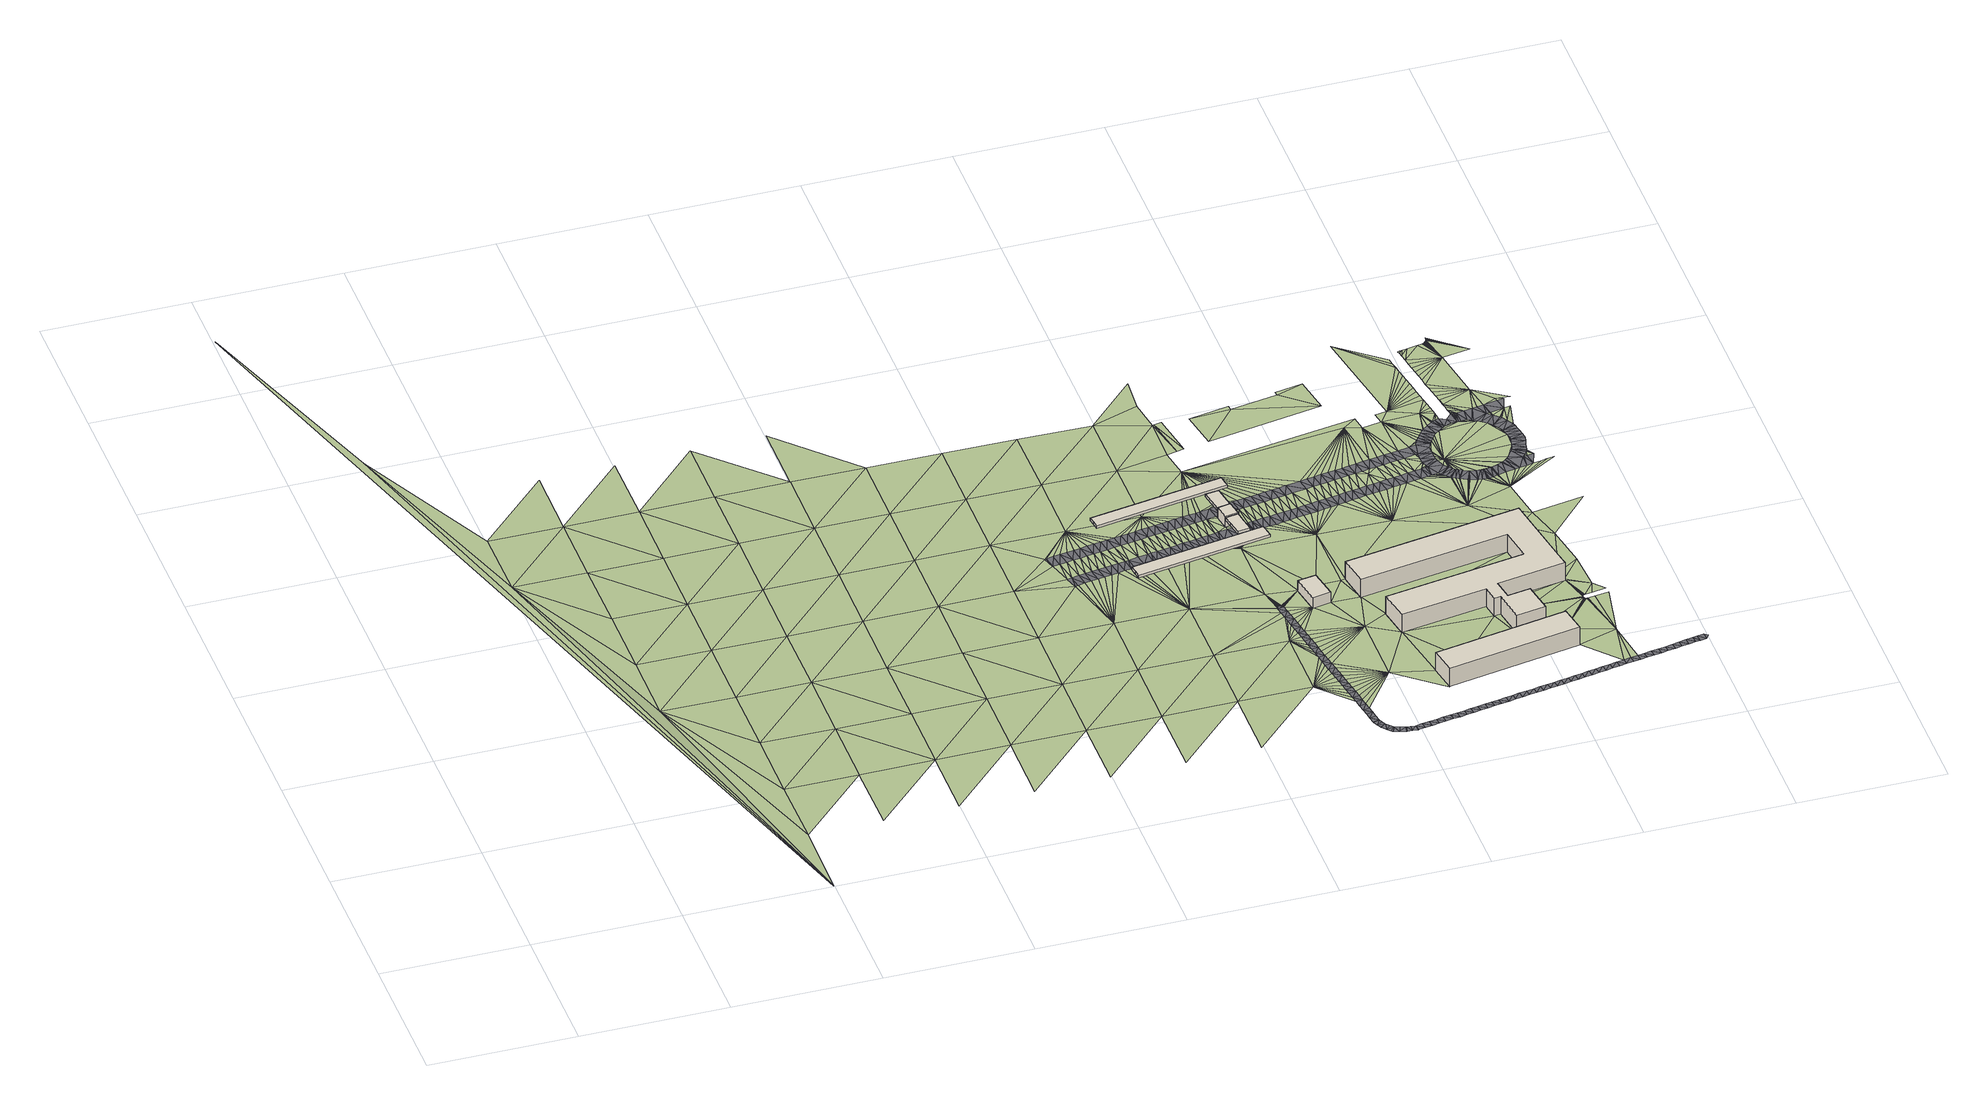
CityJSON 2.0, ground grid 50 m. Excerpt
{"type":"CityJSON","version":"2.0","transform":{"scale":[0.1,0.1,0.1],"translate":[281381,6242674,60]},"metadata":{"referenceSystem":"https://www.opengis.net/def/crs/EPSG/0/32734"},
"CityObjects":{
"building1":{"type":"Building","attributes":{"osm_building":"roof","osm_building:levels":"1","osm_layer":"1","ground_height":61.33,"bottom_roof_height":64.13,"top_roof_height":65.13},"geometry":[{"type":"Solid","lod":"1","boundaries":[[[[0,1,2,3]],[[1,4,5,2]],[[4,6,7,5]],[[6,8,9,7]],[[8,10,11,9]],[[10,0,3,11]],[[3,2,5,7,9,11]],[[10,8,6,4,1,0]]]]}]},
"building2":{"type":"Building","attributes":{"osm_building":"roof","osm_building:levels":"1","osm_layer":"1","ground_height":61.42,"bottom_roof_height":64.22,"top_roof_height":65.22},"geometry":[{"type":"Solid","lod":"1","boundaries":[[[[12,13,14,15]],[[13,16,17,14]],[[16,18,19,17]],[[18,20,21,19]],[[20,22,23,21]],[[22,24,25,23]],[[24,26,27,25]],[[26,12,15,27]],[[15,14,17,19,21,23,25,27]],[[26,24,22,20,18,16,13,12]]]]}]},
"building3":{"type":"Building","attributes":{"osm_building":"roof","osm_building:levels":"1","osm_layer":"1","ground_height":61.26,"bottom_roof_height":64.06,"top_roof_height":65.06},"geometry":[{"type":"Solid","lod":"1","boundaries":[[[[28,29,30,31]],[[29,32,33,30]],[[32,34,35,33]],[[34,36,37,35]],[[36,38,39,37]],[[38,28,31,39]],[[31,30,33,35,37,39]],[[38,36,34,32,29,28]]]]}]},
"building4":{"type":"Building","attributes":{"osm_building":"guardhouse","osm_building:levels":"1","plus_code":"4FRW3J9Q+242","ground_height":61.35,"building_height":4.1,"roof_height":65.45},"geometry":[{"type":"Solid","lod":"1","boundaries":[[[[40,41,42,43]],[[41,44,45,42]],[[44,46,47,45]],[[46,40,43,47]],[[43,42,45,47]],[[46,44,41,40]]]]}]},
"building5":{"type":"Building","attributes":{"osm_building":"yes","osm_building:levels":"1","plus_code":"4FRW3J8Q+R5R","ground_height":60.98,"building_height":4.1,"roof_height":65.08},"geometry":[{"type":"Solid","lod":"1","boundaries":[[[[48,49,50,51]],[[49,52,53,50]],[[52,54,55,53]],[[54,48,51,55]],[[51,50,53,55]],[[54,52,49,48]]]]}]},
"building6":{"type":"Building","attributes":{"osm_building":"roof","osm_building:levels":"1","osm_layer":"1","ground_height":61.35,"bottom_roof_height":64.15,"top_roof_height":65.15},"geometry":[{"type":"Solid","lod":"1","boundaries":[[[[56,57,58,59]],[[57,60,61,58]],[[60,62,63,61]],[[62,56,59,63]],[[59,58,61,63]],[[62,60,57,56]]]]}]},
"building7":{"type":"Building","attributes":{"osm_building":"dormitory","osm_building:levels":"2","osm_address":"Bellville 7530 Cape Town","plus_code":"4FRW3J8Q+M96","ground_height":60.86,"building_height":6.9,"roof_height":67.76},"geometry":[{"type":"Solid","lod":"1","boundaries":[[[[64,65,66,67]],[[65,68,69,66]],[[68,70,71,69]],[[70,64,67,71]],[[67,66,69,71]],[[70,68,65,64]]]]}]},
"building8":{"type":"Building","attributes":{"osm_building":"dormitory","osm_building:levels":"2","osm_address":"MGR 2 Residence Bellville 7530 Cape Town","plus_code":"4FRW3J8Q+RC5","ground_height":60.91,"building_height":6.9,"roof_height":67.81},"geometry":[{"type":"Solid","lod":"1","boundaries":[[[[72,73,74,75]],[[73,76,77,74]],[[76,78,79,77]],[[78,80,81,79]],[[80,82,83,81]],[[82,84,85,83]],[[84,86,87,85]],[[86,88,89,87]],[[88,90,91,89]],[[90,92,93,91]],[[92,94,95,93]],[[94,96,97,95]],[[96,98,99,97]],[[98,100,101,99]],[[100,102,103,101]],[[102,104,105,103]],[[104,106,107,105]],[[106,72,75,107]],[[75,74,77,79,81,83,85,87,89,91,93,95,97,99,101,103,105,107]],[[106,104,102,100,98,96,94,92,90,88,86,84,82,80,78,76,73,72]]]]}]},
"terrain1":{"type":"TINRelief","geometry":[{"type":"CompositeSurface","lod":"1","boundaries":[[[108,109,110]],[[111,108,110]],[[111,110,112]],[[110,113,112]],[[111,114,108]],[[112,115,111]],[[116,112,113]],[[117,111,115]],[[116,118,112]],[[114,111,119]],[[117,120,111]],[[121,115,112]],[[118,122,112]],[[116,113,123]],[[111,120,119]],[[112,122,121]],[[115,124,117]],[[116,125,118]],[[114,119,126]],[[117,124,120]],[[121,124,115]],[[116,123,125]],[[122,118,127]],[[119,120,128]],[[118,125,127]],[[128,120,124]],[[122,129,121]],[[130,131,123]],[[122,127,129]],[[132,119,128]],[[125,123,131]],[[133,124,121]],[[119,132,134]],[[133,121,129]],[[125,135,127]],[[136,128,124]],[[135,125,131]],[[128,136,132]],[[133,136,124]],[[129,127,137]],[[138,127,135]],[[139,140,131]],[[127,138,137]],[[136,141,132]],[[142,133,129]],[[135,131,143]],[[132,141,144]],[[129,137,142]],[[135,143,138]],[[136,133,145]],[[143,131,140]],[[145,141,136]],[[145,133,142]],[[138,146,137]],[[143,147,138]],[[140,148,149]],[[150,144,141]],[[138,147,146]],[[141,145,150]],[[137,151,142]],[[152,143,140]],[[146,151,137]],[[143,152,147]],[[153,145,142]],[[152,140,149]],[[153,142,151]],[[146,147,154]],[[150,145,155]],[[147,152,154]],[[156,157,149]],[[155,158,150]],[[155,145,153]],[[159,151,146]],[[160,146,154]],[[161,152,149]],[[160,159,146]],[[162,153,151]],[[161,149,157]],[[154,152,163]],[[162,151,159]],[[164,155,153]],[[165,160,154]],[[163,152,161]],[[157,166,167]],[[168,159,160]],[[164,153,162]],[[165,154,163]],[[168,160,169]],[[169,160,170]],[[170,160,165]],[[161,157,171]],[[169,170,172]],[[173,165,163]],[[170,174,172]],[[159,168,175]],[[163,176,173]],[[174,170,177]],[[162,159,178]],[[176,163,179]],[[180,174,177]],[[171,157,167]],[[177,181,180]],[[179,163,182]],[[175,168,183]],[[163,161,184]],[[180,181,185]],[[186,175,183]],[[185,181,187]],[[188,182,163]],[[186,189,175]],[[190,188,163]],[[191,185,187]],[[178,159,175]],[[187,192,191]],[[193,175,189]],[[163,194,190]],[[195,164,162]],[[196,191,192]],[[161,171,184]],[[193,197,175]],[[196,192,198]],[[175,197,199]],[[196,198,200]],[[194,163,184]],[[200,198,201]],[[199,202,175]],[[167,203,204]],[[201,205,200]],[[175,202,206]],[[205,201,207]],[[162,178,195]],[[205,207,208]],[[206,209,175]],[[208,210,205]],[[175,209,211]],[[212,194,184]],[[210,208,213]],[[175,211,214]],[[212,184,215]],[[216,210,213]],[[217,216,213]],[[184,218,215]],[[219,171,167]],[[217,220,216]],[[218,184,221]],[[217,222,220]],[[223,220,222]],[[175,214,224]],[[225,221,184]],[[226,178,175]],[[222,227,223]],[[219,167,204]],[[228,227,222]],[[225,229,221]],[[184,171,230]],[[225,231,229]],[[228,232,227]],[[224,214,233]],[[228,234,232]],[[235,231,225]],[[225,184,236]],[[237,232,234]],[[224,233,238]],[[235,225,239]],[[226,175,224]],[[237,240,232]],[[238,241,224]],[[240,237,242]],[[243,239,225]],[[195,178,244]],[[236,184,245]],[[246,171,219]],[[224,241,247]],[[248,240,242]],[[225,236,243]],[[242,249,248]],[[171,246,230]],[[224,247,250]],[[249,251,248]],[[252,245,184]],[[253,254,204]],[[254,255,204]],[[250,256,224]],[[257,251,249]],[[255,258,204]],[[258,259,204]],[[204,259,260]],[[204,260,261]],[[219,204,262]],[[230,263,184]],[[204,261,264]],[[184,263,265]],[[184,265,266]],[[184,266,267]],[[204,264,268]],[[269,204,268]],[[252,184,267]],[[204,269,270]],[[251,257,271]],[[272,224,256]],[[226,244,178]],[[204,270,262]],[[257,273,271]],[[224,272,274]],[[275,271,273]],[[219,262,276]],[[277,219,276]],[[273,278,275]],[[279,219,277]],[[280,224,274]],[[279,281,219]],[[282,219,281]],[[219,282,283]],[[283,284,219]],[[284,285,219]],[[252,286,245]],[[219,285,287]],[[246,219,287]],[[275,278,288]],[[224,280,289]],[[288,278,290]],[[288,290,291]],[[292,293,294]],[[292,294,295]],[[252,267,296]],[[252,296,297]],[[252,297,298]],[[295,294,299]],[[252,298,300]],[[252,300,301]],[[302,291,290]],[[303,252,301]],[[304,252,303]],[[294,305,299]],[[304,306,252]],[[252,306,307]],[[252,307,308]],[[294,309,305]],[[286,310,311]],[[252,308,312]],[[252,312,313]],[[309,294,314]],[[315,252,313]],[[252,315,316]],[[252,316,317]],[[318,314,294]],[[252,317,319]],[[252,319,320]],[[321,252,320]],[[322,318,294]],[[224,323,226]],[[294,324,322]],[[310,286,252]],[[325,324,294]],[[294,326,325]],[[291,302,327]],[[311,310,328]],[[323,224,289]],[[302,329,327]],[[330,331,332]],[[333,332,331]],[[328,310,334]],[[331,335,333]],[[336,335,331]],[[331,337,336]],[[321,338,252]],[[339,337,331]],[[340,327,329]],[[326,341,342]],[[343,338,321]],[[343,344,338]],[[344,345,338]],[[341,346,342]],[[345,347,338]],[[347,348,338]],[[349,338,348]],[[349,350,338]],[[350,351,338]],[[352,338,351]],[[353,339,338]],[[352,353,338]],[[354,346,341]],[[355,340,329]],[[341,356,354]],[[357,334,310]],[[341,358,356]],[[359,358,341]],[[359,341,360]],[[330,360,341]],[[310,252,338]],[[340,355,361]],[[310,362,357]],[[363,361,355]],[[289,364,323]],[[338,339,331]],[[310,365,362]],[[361,363,40]],[[226,366,244]],[[294,341,326]],[[323,364,367]],[[330,341,331]],[[368,40,363]],[[361,40,46]],[[46,369,361]],[[365,310,370]],[[371,323,367]],[[323,372,226]],[[373,370,310]],[[40,368,374]],[[373,310,375]],[[46,376,369]],[[371,377,378]],[[310,338,54]],[[372,366,226]],[[376,46,379]],[[41,40,374]],[[323,371,378]],[[310,380,375]],[[379,46,44]],[[374,381,41]],[[382,378,377]],[[383,41,381]],[[380,310,384]],[[383,385,41]],[[382,386,378]],[[378,386,387]],[[331,341,52]],[[310,388,384]],[[389,379,44]],[[390,378,387]],[[391,388,310]],[[41,385,392]],[[41,392,393]],[[44,41,394]],[[244,366,395]],[[394,389,44]],[[378,390,396]],[[41,393,394]],[[378,397,323]],[[398,341,294]],[[399,394,393]],[[294,400,401]],[[395,402,244]],[[397,378,396]],[[54,403,310]],[[404,54,52]],[[372,405,366]],[[399,406,394]],[[341,407,52]],[[398,294,401]],[[397,408,323]],[[409,406,399]],[[403,391,310]],[[366,405,410]],[[406,409,411]],[[412,323,408]],[[413,410,405]],[[52,407,404]],[[411,409,414]],[[415,410,413]],[[416,323,412]],[[417,407,341]],[[398,417,341]],[[411,414,418]],[[419,418,414]],[[403,54,404]],[[420,391,403]],[[416,421,323]],[[422,404,407]],[[419,423,418]],[[420,403,424]],[[425,323,421]],[[419,426,423]],[[401,427,398]],[[404,422,403]],[[424,403,428]],[[425,429,323]],[[426,430,423]],[[430,426,431]],[[432,428,403]],[[433,323,429]],[[430,431,434]],[[435,432,403]],[[431,436,434]],[[437,323,433]],[[435,403,438]],[[436,439,434]],[[439,436,440]],[[441,438,403]],[[442,441,403]],[[440,443,439]],[[443,440,444]],[[445,446,447]],[[448,442,403]],[[398,427,88]],[[449,403,422]],[[444,450,443]],[[448,403,451]],[[450,452,443]],[[453,451,403]],[[452,450,454]],[[446,445,455]],[[427,401,456]],[[417,78,407]],[[457,323,437]],[[458,452,454]],[[458,454,459]],[[453,403,449]],[[88,86,398]],[[458,459,460]],[[461,460,459]],[[427,92,88]],[[460,461,462]],[[463,462,461]],[[445,447,464]],[[449,465,453]],[[462,463,466]],[[466,463,467]],[[449,468,465]],[[92,427,456]],[[469,457,437]],[[470,466,467]],[[449,471,468]],[[467,472,470]],[[473,323,457]],[[474,457,469]],[[475,471,449]],[[88,92,90]],[[470,472,476]],[[472,477,476]],[[478,457,474]],[[72,449,422]],[[475,449,479]],[[480,457,478]],[[481,476,477]],[[449,482,479]],[[481,477,483]],[[417,80,78]],[[484,457,480]],[[449,485,482]],[[486,445,464]],[[481,483,487]],[[483,488,487]],[[489,100,98]],[[490,457,484]],[[449,491,485]],[[481,487,492]],[[493,487,488]],[[490,494,457]],[[495,92,456]],[[496,491,449]],[[492,487,497]],[[98,96,489]],[[487,493,498]],[[499,457,494]],[[449,500,496]],[[501,497,487]],[[501,487,498]],[[502,457,499]],[[503,504,486]],[[498,505,501]],[[502,506,457]],[[507,501,505]],[[500,449,508]],[[486,464,503]],[[509,100,489]],[[505,510,507]],[[507,510,511]],[[506,512,513]],[[513,457,506]],[[514,96,495]],[[489,96,509]],[[511,510,515]],[[495,456,516]],[[517,513,512]],[[518,519,456]],[[511,515,520]],[[513,473,457]],[[72,508,449]],[[521,513,517]],[[522,500,508]],[[515,523,520]],[[519,518,524]],[[525,520,523]],[[526,513,521]],[[527,522,508]],[[514,495,516]],[[514,528,96]],[[528,529,96]],[[96,529,530]],[[531,96,530]],[[532,96,531]],[[532,533,96]],[[533,534,96]],[[509,96,534]],[[535,525,523]],[[536,513,526]],[[524,537,519]],[[519,538,456]],[[456,539,516]],[[540,539,456]],[[456,541,540]],[[542,523,543]],[[541,456,544]],[[544,456,545]],[[545,456,546]],[[546,456,547]],[[547,456,548]],[[456,549,548]],[[549,456,538]],[[550,551,527]],[[535,523,542]],[[550,527,508]],[[543,552,553]],[[554,525,535]],[[525,554,555]],[[556,519,537]],[[557,558,543]],[[543,558,542]],[[557,543,553]],[[559,551,560]],[[536,526,561]],[[552,562,553]],[[562,552,563]],[[564,559,565]],[[565,559,566]],[[555,554,567]],[[568,560,551]],[[559,560,566]],[[555,567,569]],[[555,569,570]],[[550,568,551]],[[508,571,550]],[[571,508,572]],[[508,573,572]],[[536,561,574]],[[575,538,519]],[[576,575,519]],[[534,577,509]],[[509,577,578]],[[576,519,579]],[[580,509,578]],[[581,509,580]],[[508,582,573]],[[583,509,581]],[[584,509,583]],[[585,561,586]],[[509,584,587]],[[536,588,589]],[[590,509,587]],[[582,508,591]],[[592,509,590]],[[593,509,592]],[[594,509,593]],[[585,595,561]],[[596,579,519]],[[595,597,561]],[[597,574,561]],[[591,508,598]],[[574,599,536]],[[600,598,508]],[[600,508,601]],[[601,508,602]],[[602,508,603]],[[603,508,604]],[[604,508,605]],[[606,509,607]],[[608,536,599]],[[594,607,509]],[[609,610,611]],[[609,612,610]],[[613,611,610]],[[614,605,508]],[[615,610,612]],[[616,613,610]],[[608,617,536]],[[610,618,616]],[[610,615,619]],[[596,519,620]],[[621,606,622]],[[594,623,607]],[[619,624,610]],[[508,625,614]],[[617,626,536]],[[627,628,618]],[[72,629,508]],[[508,630,625]],[[624,631,610]],[[632,536,626]],[[631,624,633]],[[634,536,632]],[[601,635,600]],[[588,536,636]],[[637,618,610]],[[638,603,604]],[[627,618,637]],[[631,639,610]],[[639,640,610]],[[622,606,607]],[[641,72,621]],[[627,637,642]],[[634,636,536]],[[610,643,637]],[[607,623,644]],[[508,645,630]],[[640,646,610]],[[610,647,643]],[[645,508,629]],[[621,622,641]],[[640,648,646]],[[649,610,646]],[[610,650,647]],[[634,651,636]],[[629,72,641]],[[610,649,652]],[[651,653,636]],[[654,647,650]],[[655,588,656]],[[657,588,636]],[[658,630,645]],[[659,610,652]],[[660,661,649]],[[662,636,653]],[[663,658,645]],[[663,645,664]],[[665,664,645]],[[666,665,645]],[[660,667,661]],[[662,668,636]],[[669,636,668]],[[652,649,661]],[[670,666,645]],[[671,588,657]],[[610,659,672]],[[588,671,673]],[[673,674,588]],[[675,588,674]],[[676,650,677]],[[675,678,588]],[[669,679,636]],[[670,645,680]],[[588,678,681]],[[650,610,682]],[[588,681,683]],[[656,588,683]],[[680,645,684]],[[685,679,669]],[[672,686,610]],[[636,679,687]],[[636,687,688]],[[688,689,636]],[[690,685,691]],[[636,689,657]],[[685,690,679]],[[692,684,645]],[[650,693,677]],[[686,694,610]],[[695,655,656]],[[695,696,655]],[[697,677,693]],[[672,659,698]],[[692,645,699]],[[694,700,610]],[[641,701,629]],[[693,650,682]],[[610,702,682]],[[699,645,703]],[[683,704,656]],[[656,704,695]],[[705,702,610]],[[705,610,700]],[[706,707,708]],[[703,645,709]],[[710,706,708]],[[706,711,712]],[[713,712,711]],[[694,686,714]],[[715,716,717]],[[710,711,706]],[[718,693,682]],[[719,718,720]],[[694,714,721]],[[722,713,723]],[[722,723,717]],[[645,724,709]],[[723,713,711]],[[725,726,719]],[[719,720,725]],[[682,720,718]],[[645,727,724]],[[723,728,717]],[[717,729,715]],[[730,700,694]],[[731,732,733]],[[715,729,734]],[[735,732,736]],[[734,729,737]],[[737,729,738]],[[739,727,645]],[[735,733,732]],[[740,736,741]],[[738,729,742]],[[743,730,744]],[[745,682,702]],[[743,700,730]],[[736,740,735]],[[746,747,742]],[[748,747,746]],[[749,750,751]],[[717,728,729]],[[746,752,748]],[[645,753,739]],[[752,746,754]],[[755,749,751]],[[754,746,756]],[[756,746,741]],[[702,757,758]],[[740,741,759]],[[760,700,761]],[[749,755,762]],[[705,757,702]],[[760,705,700]],[[760,761,763]],[[705,764,757]],[[762,755,765]],[[757,764,766]],[[767,762,765]],[[765,768,767]],[[729,728,769]],[[768,765,770]],[[742,729,746]],[[759,741,746]],[[771,772,773]],[[774,771,773]],[[729,769,775]],[[774,773,776]],[[776,773,777]],[[778,759,746]],[[779,729,775]],[[776,777,780]],[[780,781,776]],[[776,781,782]],[[783,776,782]],[[784,778,746]],[[784,746,785]],[[786,785,746]],[[746,787,786]],[[746,788,787]],[[775,789,779]],[[788,746,790]],[[790,746,791]],[[791,746,792]],[[793,783,794]],[[792,746,795]],[[793,776,783]],[[729,779,796]],[[779,789,797]],[[798,795,746]],[[798,799,795]],[[799,798,800]],[[798,801,800]],[[801,798,802]],[[802,798,803]],[[798,804,803]]]}]},
"road1":{"type":"Road","attributes":{"osm_direction":"forward","osm_highway":"unclassified","osm_is_in":"Bellville Campus, Cape Peninsula University of Technology, Bellville, Western Cape, South Africa","osm_lanes":"2","osm_maxspeed":"30","osm_name":"Achievers Way","osm_oneway":"yes","osm_surface":"asphalt"},"geometry":[{"type":"MultiSurface","lod":"1","boundaries":[[[170,165,177]],[[176,181,177]],[[181,176,179]],[[176,177,173]],[[165,173,177]],[[179,182,187]],[[190,194,207]],[[182,188,192]],[[179,187,181]],[[213,212,215]],[[217,218,221]],[[217,215,218]],[[212,208,194]],[[188,190,198]],[[228,221,229]],[[192,188,198]],[[198,190,201]],[[201,190,207]],[[187,182,192]],[[212,213,208]],[[213,215,217]],[[208,207,194]],[[237,231,235]],[[228,222,221]],[[217,221,222]],[[237,235,239]],[[229,234,228]],[[239,242,237]],[[234,231,237]],[[249,242,239]],[[249,239,243]],[[231,234,229]],[[236,257,249]],[[236,245,273]],[[273,245,286]],[[257,236,273]],[[290,311,328]],[[286,311,278]],[[273,286,278]],[[334,329,328]],[[368,362,365]],[[362,363,357]],[[334,357,329]],[[370,368,365]],[[278,311,290]],[[302,290,328]],[[355,329,357]],[[329,302,328]],[[374,368,370]],[[363,362,368]],[[355,357,363]],[[249,243,236]]]}]},
"road2":{"type":"Road","attributes":{"osm_direction":"forward","osm_highway":"unclassified","osm_is_in":"Bellville Campus, Cape Peninsula University of Technology, Bellville, Western Cape, South Africa","osm_lanes":"2","osm_maxspeed":"30","osm_name":"Achievers Way","osm_oneway":"yes","osm_surface":"asphalt"},"geometry":[{"type":"MultiSurface","lod":"1","boundaries":[[[169,172,183]],[[168,169,183]],[[189,186,174]],[[186,183,172]],[[180,189,174]],[[174,186,172]],[[185,191,197]],[[200,205,206]],[[191,196,199]],[[180,185,189]],[[211,210,216]],[[233,220,223]],[[216,220,211]],[[210,209,205]],[[196,200,199]],[[238,223,227]],[[193,185,197]],[[199,197,191]],[[202,200,206]],[[200,202,199]],[[209,206,205]],[[211,209,210]],[[185,193,189]],[[214,220,233]],[[241,232,240]],[[223,238,233]],[[211,220,214]],[[250,240,248]],[[238,227,241]],[[247,241,240]],[[247,240,250]],[[248,256,250]],[[256,248,251]],[[232,241,227]],[[271,272,256]],[[280,275,288]],[[289,280,288]],[[271,275,274]],[[272,271,274]],[[327,289,291]],[[280,274,275]],[[340,367,327]],[[288,291,289]],[[361,369,377]],[[376,377,369]],[[340,361,371]],[[387,376,379]],[[289,327,364]],[[340,371,367]],[[364,327,367]],[[377,371,361]],[[382,387,386]],[[377,376,382]],[[376,387,382]],[[256,251,271]]]}]},
"road3":{"type":"Road","attributes":{"osm_access":"private","osm_highway":"service","osm_is_in":"Bellville Campus, Cape Peninsula University of Technology, Bellville, Western Cape, South Africa","osm_lanes":"2","osm_maxspeed":"30","osm_name":"Achievers Way","osm_oneway":"yes","osm_surface":"asphalt"},"geometry":[{"type":"MultiSurface","lod":"1","boundaries":[[[370,373,374]],[[374,373,381]],[[381,373,383]],[[373,385,383]],[[373,375,385]],[[387,379,390]],[[390,379,389]],[[380,385,375]],[[380,392,385]],[[384,392,380]],[[389,394,390]],[[384,393,392]],[[393,384,399]],[[399,384,388]],[[390,394,396]],[[388,391,399]],[[391,409,399]],[[394,406,396]],[[406,397,396]],[[409,391,414]],[[414,391,420]],[[397,406,408]],[[411,408,406]],[[419,414,420]],[[420,424,419]],[[411,418,408]],[[408,418,412]],[[428,419,424]],[[412,418,423]],[[426,419,428]],[[423,416,412]],[[431,426,428]],[[431,428,432]],[[416,423,430]],[[416,430,421]],[[436,431,432]],[[436,432,435]],[[425,421,430]],[[425,430,434]],[[440,436,435]],[[440,435,438]],[[425,434,439]],[[439,429,425]],[[438,441,440]],[[444,440,441]],[[439,433,429]],[[433,439,443]],[[441,442,444]],[[444,442,450]],[[452,433,443]],[[450,442,454]],[[454,442,448]],[[437,433,452]],[[454,448,451]],[[454,451,459]],[[437,452,458]],[[458,469,437]],[[453,459,451]],[[461,459,453]],[[458,474,469]],[[458,460,474]],[[463,461,453]],[[465,463,453]],[[478,474,460]],[[460,462,478]],[[463,465,467]],[[467,465,468]],[[462,466,478]],[[480,478,466]],[[472,467,468]],[[468,471,472]],[[484,480,466]],[[466,470,484]],[[472,471,475]],[[477,472,475]],[[476,484,470]],[[476,490,484]],[[475,483,477]],[[479,483,475]],[[476,481,490]],[[490,481,494]],[[483,479,488]],[[479,482,488]],[[494,481,499]],[[499,481,492]],[[493,488,482]],[[482,485,493]],[[499,492,497]],[[497,502,499]],[[485,491,493]],[[498,493,491]],[[506,502,497]],[[501,506,497]],[[505,498,491]],[[491,496,505]],[[501,507,506]],[[500,505,496]],[[506,507,512]],[[505,500,510]],[[517,512,507]],[[517,507,511]],[[510,500,515]],[[500,522,515]],[[517,511,520]],[[527,515,522]],[[520,521,517]],[[515,527,523]],[[521,520,525]],[[521,525,526]],[[523,527,543]],[[543,527,551]],[[551,559,543]],[[555,526,525]],[[543,559,552]],[[552,559,563]],[[526,555,561]],[[564,563,559]],[[535,558,557]],[[542,558,535]],[[570,561,555]],[[557,553,611]],[[535,557,611]],[[562,609,553]],[[562,563,609]],[[554,535,611]],[[570,586,561]],[[612,563,564]],[[616,567,554]],[[567,616,569]],[[564,565,615]],[[570,569,618]],[[565,566,615]],[[571,568,550]],[[553,609,611]],[[612,609,563]],[[611,613,554]],[[624,566,560]],[[586,570,628]],[[613,616,554]],[[564,615,612]],[[568,633,560]],[[569,616,618]],[[633,568,571]],[[619,615,566]],[[571,572,633]],[[570,618,628]],[[566,624,619]],[[633,572,573]],[[586,627,585]],[[633,624,560]],[[573,582,631]],[[642,595,585]],[[586,628,627]],[[642,597,595]],[[642,574,597]],[[639,582,591]],[[573,631,633]],[[599,574,642]],[[627,642,585]],[[582,639,631]],[[635,603,600]],[[635,601,602]],[[635,602,603]],[[640,639,591]],[[648,591,598]],[[638,605,603]],[[604,605,638]],[[637,608,599]],[[642,637,599]],[[640,591,648]],[[600,648,598]],[[600,603,648]],[[603,605,648]],[[617,608,643]],[[608,637,643]],[[614,648,605]],[[626,634,632]],[[634,626,651]],[[643,647,617]],[[626,617,654]],[[614,646,648]],[[617,647,654]],[[654,651,626]],[[649,614,625]],[[646,614,649]],[[660,625,630]],[[653,651,654]],[[649,625,660]],[[630,658,667]],[[663,664,658]],[[653,654,650]],[[630,667,660]],[[666,664,665]],[[664,667,658]],[[666,667,664]],[[666,670,667]],[[676,653,650]],[[653,676,662]],[[670,661,667]],[[668,662,669]],[[669,662,676]],[[652,661,670]],[[669,676,685]],[[670,680,652]],[[685,676,677]],[[659,680,684]],[[659,652,680]],[[691,685,677]],[[698,659,684]],[[691,677,805]],[[698,684,692]],[[677,697,805]],[[672,698,692]],[[697,693,805]],[[805,693,707]],[[672,692,699]],[[699,686,672]],[[707,693,708]],[[710,693,718]],[[686,699,714]],[[693,710,708]],[[711,718,719]],[[718,711,710]],[[714,699,703]],[[703,721,714]],[[711,719,726]],[[711,726,723]],[[703,750,721]],[[721,750,694]],[[725,723,726]],[[750,703,709]],[[730,694,750]],[[728,725,720]],[[723,725,728]],[[750,709,751]],[[749,744,730]],[[772,720,682]],[[751,709,724]],[[730,750,749]],[[772,682,745]],[[728,720,772]],[[724,755,751]],[[744,749,762]],[[743,744,806]],[[745,702,773]],[[767,744,762]],[[806,700,743]],[[767,770,744]],[[744,770,807]],[[765,755,724]],[[806,744,807]],[[758,773,702]],[[769,728,772]],[[773,772,745]],[[761,700,808]],[[768,770,767]],[[808,763,761]],[[809,700,806]],[[758,757,783]],[[772,775,769]],[[700,809,808]],[[810,760,763]],[[810,705,760]],[[757,766,783]],[[773,758,777]],[[764,705,811]],[[771,775,772]],[[766,764,812]],[[777,758,780]],[[782,780,758]],[[774,775,771]],[[808,813,763]],[[783,782,758]],[[814,763,813]],[[814,810,763]],[[705,810,811]],[[766,794,783]],[[812,764,811]],[[815,766,812]],[[816,794,766]],[[816,766,815]],[[782,781,780]],[[775,774,776]],[[794,817,818]],[[817,794,816]],[[789,775,776]],[[776,797,789]]]}]},
"road4":{"type":"Road","attributes":{"osm_highway":"service","osm_lanes":"1","osm_surface":"asphalt"},"geometry":[{"type":"MultiSurface","lod":"1","boundaries":[[[314,260,259]],[[309,258,305]],[[309,259,258]],[[292,819,820]],[[295,253,819]],[[305,255,254]],[[314,259,309]],[[295,254,253]],[[255,305,258]],[[820,821,822]],[[260,314,318]],[[264,261,322]],[[326,269,268]],[[346,276,262]],[[326,270,269]],[[270,346,262]],[[325,268,264]],[[324,325,264]],[[322,261,260]],[[346,270,342]],[[326,268,325]],[[270,326,342]],[[264,322,324]],[[260,318,322]],[[276,346,354]],[[823,824,825]],[[826,825,827]],[[828,823,826]],[[824,823,829]],[[823,825,826]],[[828,826,830]],[[827,831,826]],[[832,833,834]],[[835,832,836]],[[835,837,838]],[[832,835,838]],[[836,827,835]],[[827,836,831]],[[836,832,834]],[[839,840,841]],[[842,839,841]],[[254,299,305]],[[821,843,822]],[[254,295,299]],[[839,842,843]],[[844,842,841]],[[845,822,843]],[[842,844,828]],[[819,292,295]],[[292,820,293]],[[293,820,822]],[[845,843,842]],[[828,830,842]],[[265,263,266]],[[266,263,267]],[[296,267,297]],[[297,267,263]],[[263,298,297]],[[263,301,298]],[[230,337,263]],[[307,263,350]],[[300,298,301]],[[304,303,301]],[[307,304,301]],[[337,230,246]],[[263,307,301]],[[312,307,313]],[[308,307,312]],[[306,304,307]],[[319,313,321]],[[350,313,307]],[[319,321,320]],[[315,313,316]],[[317,316,313]],[[319,317,313]],[[343,321,313]],[[246,287,335]],[[279,277,356]],[[282,281,359]],[[332,285,284]],[[332,284,283]],[[360,283,282]],[[281,279,359]],[[358,359,279]],[[356,277,276]],[[332,283,330]],[[360,330,283]],[[360,282,359]],[[279,356,358]],[[276,354,356]],[[285,332,333]],[[348,350,349]],[[350,348,343]],[[343,348,344]],[[345,344,348]],[[347,345,348]],[[343,313,350]],[[337,339,263]],[[336,337,246]],[[263,339,353]],[[351,350,352]],[[352,350,353]],[[350,263,353]],[[335,336,246]],[[285,333,335]],[[285,335,287]],[[846,847,848]],[[848,849,846]],[[850,851,846]],[[851,847,846]],[[852,850,846]],[[853,849,854]],[[853,855,856]],[[856,857,853]],[[858,859,860]],[[859,861,862]],[[858,863,857]],[[853,854,855]],[[864,861,865]],[[849,866,846]],[[866,849,853]],[[867,836,852]],[[860,863,858]],[[853,857,863]],[[846,867,852]],[[862,861,864]],[[862,860,859]],[[868,869,870]],[[865,871,864]],[[872,868,870]],[[869,868,871]],[[870,873,872]],[[869,871,865]],[[852,836,834]],[[874,873,875]],[[876,875,877]],[[874,875,876]],[[878,877,879]],[[876,877,878]],[[880,881,879]],[[873,874,872]],[[882,880,883]],[[884,883,885]],[[886,885,887]],[[880,882,881]],[[888,882,883]],[[884,888,883]],[[889,886,887]],[[884,885,886]],[[881,878,879]],[[890,891,892]],[[892,891,893]],[[894,893,891]],[[895,896,897]],[[894,897,898]],[[899,895,900]],[[901,900,902]],[[890,892,889]],[[889,887,890]],[[894,898,893]],[[902,903,904]],[[897,896,898]],[[896,895,899]],[[899,900,901]],[[904,901,902]],[[903,905,904]],[[906,907,908]],[[905,907,906]],[[909,910,911]],[[908,911,912]],[[913,909,914]],[[915,914,916]],[[907,905,903]],[[911,910,912]],[[912,906,908]],[[909,913,910]],[[537,917,918]],[[537,918,919]],[[915,917,524]],[[524,917,537]],[[919,556,537]],[[915,913,914]],[[916,917,915]],[[919,920,556]],[[921,922,923]],[[920,921,924]],[[923,924,921]],[[925,923,922]],[[925,926,927]],[[925,922,926]],[[920,924,556]],[[927,928,929]],[[928,930,929]],[[931,932,933]],[[934,933,935]],[[932,936,930]],[[927,926,928]],[[937,935,938]],[[929,930,936]],[[936,932,931]],[[934,935,937]],[[939,937,938]],[[931,933,934]],[[940,939,938]]]}]}
},
"vertices":[
[2827,1319,41],[2370,1242,41],[2370,1242,51],[2827,1319,51],[2374,1218,41],[2374,1218,51],[2379,1194,41],[2379,1194,51],[2835,1271,41],[2835,1271,51],[2831,1296,41],[2831,1296,51],
[2327,1500,42],[2331,1477,42],[2331,1477,52],[2327,1500,52],[2785,1557,42],[2785,1557,52],[2781,1577,42],[2781,1577,52],[2779,1592,42],[2779,1592,52],[2778,1599,42],[2778,1599,52],[2379,1532,42],[2379,1532,52],[2323,1523,42],[2323,1523,52],
[2734,1363,41],[2742,1317,41],[2742,1317,51],[2734,1363,51],[2785,1324,41],[2785,1324,51],[2777,1371,41],[2777,1371,51],[2772,1405,41],[2772,1405,51],[2728,1398,41],[2728,1398,51],
[2728,1398,13],[2772,1405,13],[2772,1405,55],[2728,1398,55],[2763,1458,13],[2763,1458,55],[2719,1450,13],[2719,1450,55],
[2845,1018,10],[2862,918,10],[2862,918,51],[2845,1018,51],[2925,929,10],[2925,929,51],[2907,1028,10],[2907,1028,51],
[2719,1450,42],[2763,1458,42],[2763,1458,52],[2719,1450,52],[2750,1538,42],[2750,1538,52],[2704,1532,42],[2704,1532,52],
[3132,497,7],[3149,404,7],[3149,404,78],[3132,497,78],[3603,486,7],[3603,486,78],[3586,579,7],[3586,579,78],
[3608,1133,9],[3006,1033,9],[3006,1033,78],[3608,1133,78],[3023,928,9],[3023,928,78],[3531,1012,9],[3531,1012,78],[3550,901,9],[3550,901,78],[3072,822,9],[3072,822,78],[3090,716,9],[3090,716,78],[3383,764,9],[3383,764,78],[3392,708,9],[3392,708,78],[3415,711,9],[3415,711,78],[3433,602,9],[3433,602,78],[3533,619,9],[3533,619,78],[3515,724,9],[3515,724,78],[3437,711,9],[3437,711,78],[3426,779,9],[3426,779,78],[3660,818,9],[3660,818,78],[3659,826,9],[3659,826,78],[3653,861,9],[3653,861,78],
[255,2526,16],[6,3276,10],[998,2,6],[503,1777,13],[752,1028,8],[1001,279,6],[503,2027,14],[752,1278,10],[1001,528,6],[752,1527,12],[1001,778,7],[752,2027,14],[752,1777,13],[1001,1278,10],[1001,1028,7],[1249,528,6],[1001,1527,12],[1249,778,7],[752,2277,16],[1249,1028,8],[1001,1777,13],[1249,1278,10],[1249,279,6],[1498,528,7],[1001,2027,15],[1249,1527,13],[1001,2277,16],[1498,778,8],[1249,1777,15],[1498,1278,11],[1498,1028,9],[1498,279,6],[1746,528,9],[1249,2027,17],[1498,1527,14],[1746,778,10],[1249,2277,18],[1498,1777,16],[1746,1278,13],[1746,1028,11],[1746,279,7],[1995,528,9],[1498,2027,19],[1746,1527,15],[1995,778,10],[1746,1777,17],[1995,1028,12],[1746,2027,18],[1995,279,7],[2243,528,8],[1498,2277,20],[1995,1527,17],[1995,1278,15],[2243,778,10],[1995,1777,17],[2243,1028,12],[1995,2027,18],[2186,1247,14],[2243,279,7],[2492,528,10],[2137,1408,15],[2150,1365,14],[2173,1289,14],[2492,778,11],[2150,1366,14],[2197,1249,14],[2174,1370,14],[2243,1527,15],[2220,1253,14],[2190,1292,14],[2243,1777,16],[2243,1257,14],[2198,1373,14],[2213,1296,14],[2267,1261,14],[2143,1409,15],[2492,1028,12],[2221,1378,14],[2167,1413,15],[2236,1300,14],[2290,1265,14],[2190,1417,15],[2313,1269,14],[2245,1381,14],[2259,1304,14],[2214,1421,15],[2336,1273,14],[2243,2027,16],[2268,1385,14],[2238,1425,15],[2282,1308,14],[2261,1429,15],[2292,1389,14],[2305,1312,14],[2285,1433,15],[2492,279,8],[2740,528,10],[2315,1393,14],[2308,1437,15],[2328,1316,14],[2351,1320,14],[2332,1440,15],[2339,1397,14],[2355,1444,15],[2359,1277,14],[2375,1324,13],[2379,1448,14],[2382,1281,13],[2363,1401,14],[2388,1326,13],[2395,1283,13],[2740,778,11],[2386,1405,14],[2428,1289,13],[2421,1332,13],[2410,1409,14],[2492,1527,14],[2492,1278,13],[2492,1777,14],[2433,1413,14],[2453,1338,13],[2460,1294,13],[2760,923,12],[2472,1296,13],[2457,1417,14],[2402,1452,14],[2465,1340,13],[2495,1300,13],[2561,1312,13],[2487,1343,13],[2426,1456,14],[2517,1304,13],[2480,1421,14],[2450,1460,14],[2509,1347,13],[2539,1308,13],[2492,2027,12],[2583,1315,13],[2764,900,11],[2473,1464,14],[2504,1425,14],[2531,1351,13],[2497,1468,14],[2528,1428,14],[2740,1028,12],[2845,415,10],[2841,438,10],[2837,461,10],[2520,1472,14],[2554,1355,13],[2833,484,10],[2830,507,10],[2826,530,10],[2822,553,10],[2803,669,11],[2756,946,12],[2818,576,10],[2756,947,12],[2756,948,12],[2756,949,12],[2814,599,10],[2810,622,10],[2807,646,10],[2551,1432,14],[2544,1476,14],[2576,1359,13],[2567,1480,14],[2575,1436,14],[2799,692,11],[2795,715,11],[2598,1362,13],[2791,738,11],[2591,1484,14],[2787,761,11],[2783,784,11],[2780,807,11],[2776,830,11],[2772,854,11],[2605,1319,13],[2768,877,11],[2598,1440,14],[2615,1488,14],[2620,1366,13],[2622,1444,13],[2871,395,8],[2875,372,8],[2989,528,9],[2867,418,8],[2757,950,12],[2757,951,12],[2757,952,12],[2863,441,10],[2758,953,12],[2758,954,12],[2642,1370,13],[2759,955,12],[2760,956,12],[2859,464,10],[2760,957,12],[2761,957,12],[2762,958,12],[2855,488,10],[2740,1278,13],[2627,1323,13],[2763,958,12],[2764,958,12],[2851,511,10],[2765,959,12],[2767,959,12],[2768,959,12],[2848,534,10],[2769,959,12],[2770,958,12],[2771,958,12],[2844,557,10],[2683,1712,13],[2840,580,10],[2836,603,10],[2832,626,10],[2645,1448,13],[2650,1327,13],[2664,1374,13],[2801,811,11],[2862,918,12],[2797,834,11],[2793,857,11],[2672,1330,13],[2790,880,11],[2786,903,12],[2782,927,12],[2845,1018,12],[2778,950,12],[2669,1452,13],[2989,778,10],[2828,649,10],[2772,958,12],[2773,957,12],[2774,957,12],[2824,672,11],[2775,956,12],[2775,955,12],[2776,955,12],[2777,954,12],[2777,953,12],[2778,952,12],[2778,951,12],[2820,695,11],[2686,1378,13],[2817,718,11],[2694,1334,13],[2813,742,11],[2809,765,11],[2805,788,11],[2683,1454,13],[2706,1336,13],[2699,1380,13],[2638,1492,13],[2738,1342,13],[2671,1973,12],[2662,1495,13],[2730,1385,13],[2716,1460,13],[2760,1346,13],[2675,1498,13],[2666,1812,13],[2763,1347,13],[2752,1389,13],[2781,1349,13],[2735,1463,13],[2709,1503,13],[2740,1527,14],[2739,1464,13],[2805,1353,13],[2755,1390,13],[2728,1507,13],[2756,1390,13],[2809,1354,13],[2774,1393,13],[2729,1507,13],[2732,1507,13],[2823,1357,13],[2762,1467,13],[2755,1511,13],[2838,1359,13],[2798,1397,13],[2802,1398,13],[2796,1473,13],[2653,2080,12],[2789,1517,13],[2803,1519,13],[3090,716,10],[2816,1400,13],[3149,403,7],[3132,497,8],[2663,2202,11],[2989,1278,11],[2989,1028,10],[2703,1820,13],[2811,1476,13],[3023,928,10],[2828,1523,13],[2830,1402,13],[2676,1974,12],[2835,1480,13],[2852,1527,13],[2727,1824,13],[2854,1407,13],[2701,1978,12],[2876,1531,12],[3072,822,10],[2859,1484,13],[2878,1411,12],[2862,1363,13],[2901,1536,12],[3006,1033,10],[2884,1488,12],[2885,1367,11],[2925,1540,12],[2902,1415,12],[3238,528,8],[2909,1372,11],[2949,1544,12],[2908,1492,12],[2926,1419,12],[2933,1376,11],[2974,1548,12],[2932,1496,12],[2957,1380,11],[2950,1423,12],[3022,1556,12],[2981,1384,11],[2957,1500,12],[2974,1427,12],[3005,1388,11],[3029,1392,11],[2981,1505,12],[2998,1432,12],[2930,1979,10],[2792,1973,10],[2814,1843,10],[3053,1397,11],[3238,1278,10],[3022,1436,12],[3077,1401,11],[3030,1513,12],[3101,1405,12],[3046,1440,12],[2927,1996,10],[3586,579,9],[3238,1777,12],[3054,1517,12],[3070,1444,12],[3078,1521,12],[3093,1448,12],[3103,1525,12],[3117,1452,12],[3206,1911,10],[3125,1409,12],[3127,1530,12],[3141,1457,12],[3149,1413,12],[3047,1560,12],[3151,1534,12],[3173,1417,12],[3165,1461,12],[3285,1811,12],[3071,1565,12],[3197,1422,12],[3176,1538,12],[3189,1465,12],[3095,1569,12],[3221,1426,12],[3120,1573,12],[3200,1542,12],[3244,1430,12],[3213,1469,12],[3144,1577,12],[3269,1434,12],[3092,2007,10],[3238,1527,12],[3237,1473,12],[3486,778,9],[3168,1581,12],[3293,1438,12],[3224,1546,12],[3261,1477,12],[3192,1585,12],[3533,618,9],[3317,1442,12],[3249,1550,12],[3285,1482,12],[3217,1589,12],[3340,1447,12],[3273,1554,12],[3241,1594,12],[3184,2038,10],[3090,2021,10],[3309,1486,12],[3265,1598,12],[3297,1558,12],[3486,1278,11],[3660,818,10],[3333,1490,12],[3322,1563,12],[3290,1602,12],[3293,1761,12],[3687,714,10],[3357,1494,12],[3688,713,10],[3314,1606,12],[3603,486,9],[3735,528,10],[3346,1567,12],[3338,1610,12],[3365,1451,12],[3381,1498,12],[3710,369,8],[3370,1571,12],[3363,1614,12],[3388,1455,12],[3687,715,10],[3687,716,10],[3687,717,10],[3687,718,10],[3687,719,10],[3687,720,10],[3687,721,10],[3419,1536,12],[3359,1772,12],[3734,374,8],[3696,707,10],[3688,712,10],[3689,711,10],[3690,710,10],[3419,1533,12],[3405,1502,12],[3690,709,10],[3691,709,10],[3692,708,10],[3693,708,10],[3694,707,10],[3695,707,10],[3479,1433,12],[3412,1459,12],[3419,1505,12],[3425,1515,12],[3418,1553,12],[3409,1578,12],[3758,378,8],[3420,1529,12],[3419,1531,12],[3426,1462,12],[3468,1445,12],[3402,1621,12],[3427,1507,12],[3428,1506,12],[3449,1465,12],[3456,1457,12],[3459,1454,12],[3418,1570,12],[3477,1435,12],[3418,1578,12],[3418,1579,12],[3480,1432,12],[3482,1431,12],[3493,1424,12],[3436,1647,12],[3697,707,10],[3698,707,10],[3688,722,10],[3688,723,10],[3699,707,10],[3689,724,10],[3689,725,10],[3503,1418,12],[3690,726,10],[3691,726,10],[3431,1638,12],[3425,1625,12],[3692,727,10],[3392,1819,13],[3352,1812,12],[3693,727,10],[3504,1418,12],[3694,728,10],[3695,728,10],[3696,728,10],[3433,1644,12],[3724,711,10],[3435,1645,12],[3526,1405,12],[3444,1658,13],[3527,1405,12],[3528,1404,12],[3529,1404,12],[3530,1404,12],[3532,1403,12],[3533,1403,12],[3659,825,10],[3735,778,10],[3452,1669,13],[3466,1529,12],[3486,1527,12],[3463,1540,12],[3476,1500,12],[3462,1554,12],[3558,1398,11],[3489,1487,12],[3462,1571,12],[3460,1680,13],[3462,1578,12],[3491,1484,12],[3772,718,10],[3653,861,10],[3728,910,10],[3720,732,10],[3500,1475,12],[3559,1398,11],[3468,1690,13],[3471,1619,12],[3462,1600,12],[3668,1181,12],[3572,1396,11],[3515,1462,12],[3469,1692,13],[3507,1467,12],[3470,1693,13],[3528,1405,12],[3486,1777,13],[3479,1632,12],[3531,1403,12],[3526,1457,12],[3526,1456,12],[3702,1059,10],[3472,1623,12],[3487,1642,12],[3769,740,10],[3642,1330,12],[3565,1442,12],[3495,1653,13],[3545,1445,12],[3567,1442,12],[3517,1673,13],[3472,1695,13],[3614,1442,13],[3490,1708,13],[3501,1662,13],[3328,2195,11],[3486,2027,13],[3519,1840,13],[3585,1393,11],[3618,1443,13],[3580,1439,12],[3599,1440,12],[3507,1722,13],[3587,1393,11],[3589,1393,11],[3591,1393,11],[3593,1394,11],[3589,1438,12],[3509,1723,13],[3512,1724,13],[3608,1396,11],[3515,1863,13],[3655,1457,13],[3511,1886,13],[3507,1909,13],[3503,1932,13],[3532,1685,13],[3540,1689,13],[3499,1955,13],[3532,1761,13],[3622,1399,12],[3495,1978,13],[3647,1684,14],[3491,2002,13],[3626,1400,12],[3521,1729,13],[3658,1459,13],[3529,1777,13],[3527,1793,13],[3523,1816,13],[3533,1750,13],[3535,1735,13],[3651,1405,13],[3586,1700,13],[3683,1479,13],[3483,2048,13],[3480,2071,13],[3564,1700,13],[3639,1447,13],[3685,1411,13],[3713,1537,13],[3845,1212,12],[3673,1664,14],[3700,1414,13],[3488,2025,13],[3715,1589,13],[3577,1755,13],[3578,1744,13],[3584,1744,13],[3724,1418,13],[3590,1745,13],[3596,1745,13],[3576,1766,13],[3575,1767,13],[3669,1466,13],[3566,1824,13],[3570,1801,13],[3570,1800,13],[3591,1700,13],[3597,1701,13],[3635,1690,14],[3677,1471,13],[3573,1784,13],[3621,1745,14],[3748,1423,13],[3633,1692,14],[3617,1701,14],[3773,1427,13],[3652,1751,14],[3672,1847,14],[3701,1503,13],[3519,2103,13],[3521,2092,13],[3525,2104,13],[3562,1847,13],[3533,2106,13],[3523,2078,13],[3558,1870,13],[3554,1893,13],[3797,1432,13],[3550,2109,13],[3527,2055,13],[3550,1916,13],[3710,1522,13],[3707,1511,13],[3657,1678,14],[3642,2030,15],[3547,1940,13],[3543,1963,13],[3736,1476,13],[3726,1463,13],[3730,1464,13],[3539,1986,13],[3821,1436,13],[3535,2009,13],[3740,1466,13],[3531,2032,13],[3700,1633,13],[3689,1651,13],[3586,2115,13],[3718,1574,13],[3717,1552,13],[3745,1488,13],[3720,1563,13],[3712,1605,13],[3765,1471,13],[3710,1616,13],[3746,1490,13],[3747,1492,13],[3666,1753,14],[3748,1494,13],[3695,1714,14],[3685,1712,14],[3702,1698,14],[3698,1714,14],[3690,1757,14],[3745,1722,14],[3720,1682,14],[3603,2118,13],[3735,1777,14],[3721,1681,14],[3723,1679,14],[3724,1677,14],[3737,1657,14],[3605,2119,13],[3608,2120,13],[3610,2120,13],[3611,2122,15],[3613,2123,15],[3737,1766,14],[3615,2124,15],[3616,2126,15],[3618,2128,15],[3768,1727,14],[3750,1636,13],[3619,2129,15],[3784,1774,14],[3761,1770,14],[3737,2046,15],[3620,2131,15],[3620,2133,15],[3621,2135,15],[3621,2138,15],[3622,2140,15],[3621,2142,15],
[3559,1722,13],[3752,1511,13],[3749,1496,13],[3760,1542,13],[3756,1526,13],[3761,1581,13],[3758,1597,13],[3755,1613,13],[3763,1557,13],[3764,1566,13],[3753,1628,13],[3752,1630,13],[3752,1632,13],[3751,1634,13],
[2849,391,9],[2853,368,9],[2857,345,9],[2878,349,8],[2879,267,8],[2880,266,8],[2881,265,8],[2898,278,8],[2893,251,8],[2872,282,8],[2880,267,8],[2892,291,8],[2909,266,8],[2908,235,8],[2909,235,8],[2910,234,8],[2905,238,8],[2920,254,8],[2906,237,8],[2907,236,8],[2864,299,9],[2865,298,9],[2865,297,8],[2886,304,8],[2860,322,9],[2865,296,8],[2882,326,8],[2955,243,8],[2951,221,8],[2952,221,8],[2969,220,8],[2949,221,8],[2950,221,8],[2929,228,8],[2986,240,8],[2986,218,8],[2988,218,8],[2989,219,8],[3013,223,8],[3037,227,8],[3061,232,8],[3033,249,8],[3085,236,8],[3058,253,8],[3009,245,8],[3082,258,8],[3110,240,8],[2970,242,8],[2936,249,8],[3130,266,7],[3134,244,7],[3158,249,7],[3106,262,8],[3154,270,7],[3182,253,7],[3178,275,7],[3206,257,7],[3202,279,7],[3230,262,7],[3227,283,7],[3255,266,7],[3279,270,7],[3251,288,7],[3275,292,7],[3303,275,7],[3323,300,7],[3327,279,7],[3347,305,7],[3351,283,7],[3299,296,7],[3372,309,7],[3375,288,7],[3400,292,7],[3396,313,7],[3420,318,7],[3424,296,7],[3472,305,7],[3468,326,7],[3448,300,7],[3444,322,7],[3492,331,7],[3496,309,7],[3516,335,7],[3520,313,7],[3544,318,7],[3541,339,7],[3565,343,7],[3589,348,7],[3569,322,7],[3593,326,7],[3641,335,8],[3637,356,8],[3617,330,8],[3613,352,8],[3661,361,8],[3665,339,8],[3685,365,8],[3689,343,8],[3713,348,8],[3738,352,8],[3762,356,8],[3786,361,8],[3810,365,8],[3834,369,8],[3806,387,8],[3782,382,8],[3830,391,8],[3858,373,8],[3855,395,8],[3883,378,8],[3879,400,8],[3907,382,8],[3927,408,10],[3931,386,8],[3955,391,8],[3951,412,10],[3970,393,8],[3903,404,10],[3966,415,10],[3992,397,8],[3988,419,10],[4001,410,10]
]}
